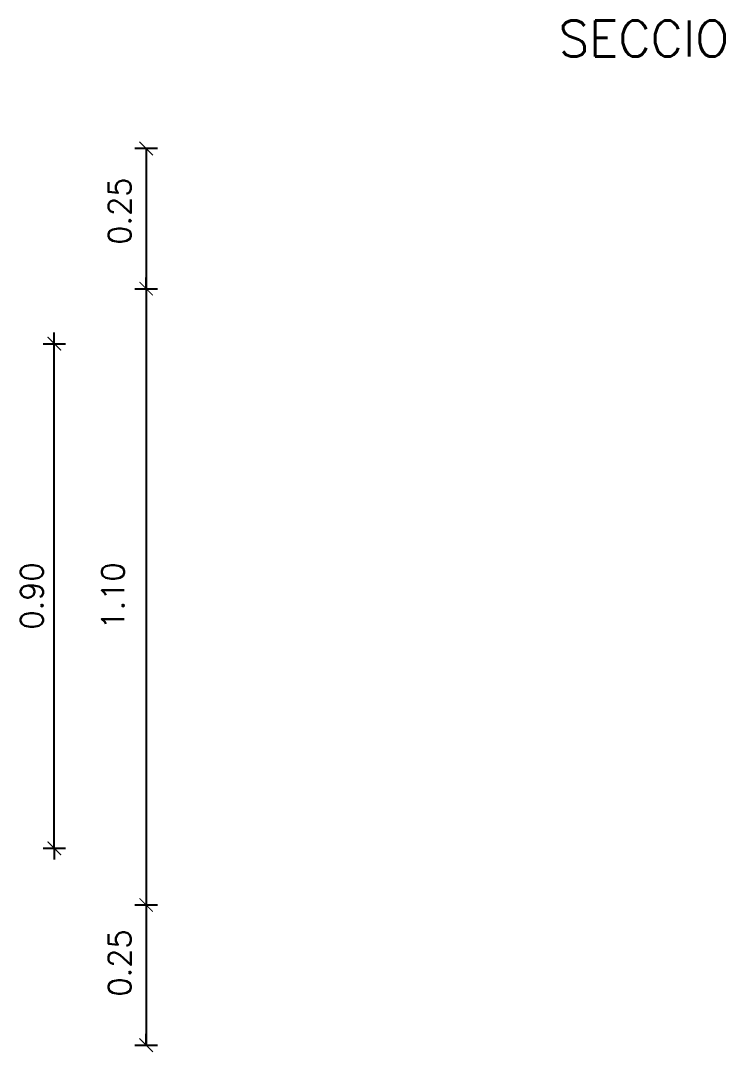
# Model space of a CAD drawing. Extents: x -0.82 to 5.77, y -0.28 to 4.33.
# Drawn here: x 2.579 to 3.835, y 0.379 to 2.221 of the extents above; entities that cross this region are included whole.
import ezdxf
from ezdxf.enums import TextEntityAlignment as Align

# ---------------------------------------------------------------- set-up
doc = ezdxf.new("R2010")
doc.units = 0
doc.header["$LTSCALE"] = 0.1
doc.layers.get('0').update_dxf_attribs({"linetype": 'CONTINUOUS'})
doc.layers.get('DEFPOINTS').update_dxf_attribs({"color": 6, "linetype": 'CONTINUOUS'})
doc.styles.add('ROMANS', font='ROMANS.SHX')

# ---------------------------------------------------------------- blocks, each defined once
blk = doc.blocks.new('COTA')
for p, q in [((0, 50), (0, -50)), ((0, 0), (50, 0))]:
    blk.add_line(p, q)
at = {"const_width": 5}
blk.add_lwpolyline([(-30, -30), (30, 30)], dxfattribs=at)

msp = doc.modelspace()

# ---------------------------------------------------------------- linework, layer by layer
at = {"color": 0, "linetype": 'BYBLOCK'}
for p, q in [((2.8028, 1.99278), (2.8028, 1.99318)), ((2.8028, 1.74198), (2.8028, 1.74158)), ((2.63873, 0.74392), (2.63873, 1.64377)), ((2.8028, 0.64278), (2.8028, 0.64318)), ((2.8028, 0.39198), (2.8028, 0.39158))]:
    msp.add_line(p, q, dxfattribs=at)
msp.add_line((2.8028, 1.99296), (2.8028, 0.3921))
at = {"layer": 'DEFPOINTS', "color": 0, "linetype": 'BYBLOCK'}
for p in [(2.8028, 1.99238), (2.63873, 1.64417), (2.8028, 0.64238)]:
    msp.add_point(p, dxfattribs=at)

# ---------------------------------------------------------------- block references
at = {"color": 0, "linetype": 'BYBLOCK', "xscale": 0.0004, "yscale": 0.0004, "zscale": 0.0004}
for p, rotation in [((2.8028, 1.99238), 270), ((2.8028, 1.74238), 90), ((2.63873, 1.64417), 90), ((2.63873, 0.74352), 270), ((2.8028, 0.64238), 270), ((2.8028, 0.39238), 90)]:
    msp.add_blockref('COTA', p, dxfattribs=dict(at, rotation=rotation))

# ---------------------------------------------------------------- texts
at = {"style": 'ROMANS'}
msp.add_text('SECCIO ', height=0.064, dxfattribs=at).set_placement((3.53869, 2.15677))
at = {"color": 0, "linetype": 'BYBLOCK', "style": 'ROMANS'}
for p in [(2.77557, 1.88077), (2.77557, 0.53891)]:
    msp.add_text('0.25', height=0.04, rotation=90, dxfattribs=at).set_placement(p, align=Align.CENTER)
for s, p in [('0.90', (2.59873, 1.19385)), ('1.10', (2.7434, 1.19385))]:
    msp.add_text(s, height=0.04, rotation=90, dxfattribs=at).set_placement(p, align=Align.MIDDLE)

doc.saveas('drawing.dxf')
